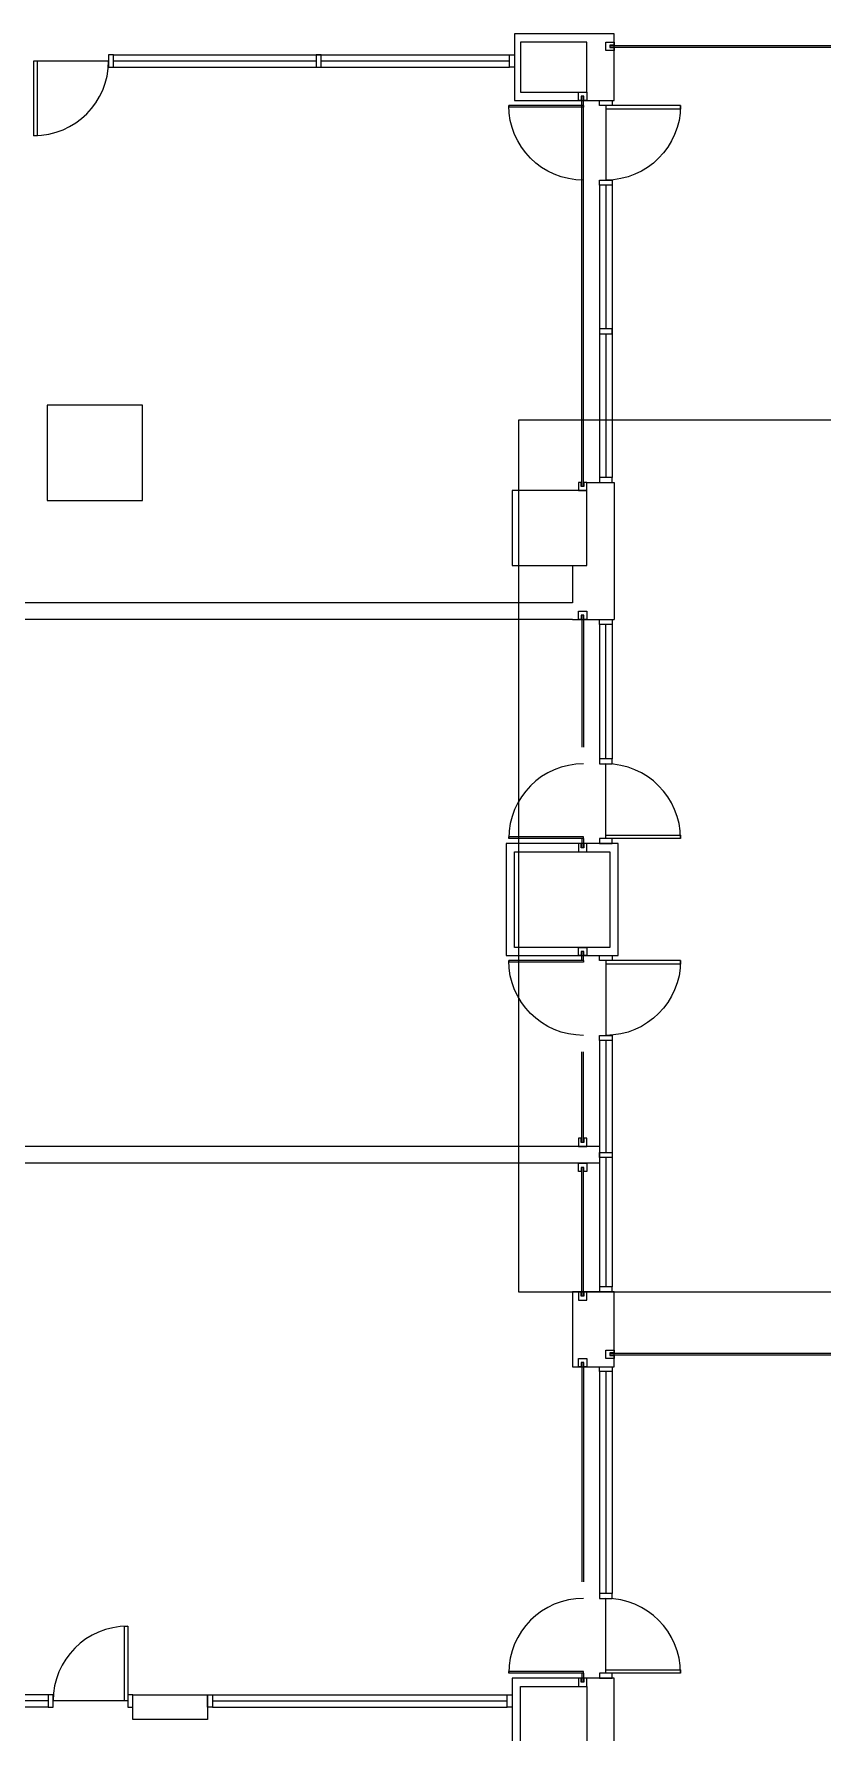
# Model space of a CAD drawing. Header units: millimetres. Extents: x -7448 to 427567, y 91657 to 341328.
# Drawn here: x 194532 to 204027, y 212992 to 233442 of the extents above; entities that cross this region are included whole.
import ezdxf

# ---------------------------------------------------------------- set-up
doc = ezdxf.new("R2010")
doc.units = ezdxf.units.MM
doc.header["$LTSCALE"] = 500
doc.header["$MEASUREMENT"] = 0
doc.layers.add('e-plan', color=9, linetype='CONTINUOUS')

# ---------------------------------------------------------------- blocks, each defined once
blk = doc.blocks.new('A$C7F1D75F0')
at = {"layer": 'e-plan'}
for p, q in [((0, 1150), (899, 1150)), ((0, 1150), (0, 1130)), ((0, 1130), (899, 1130)), ((899, 1150), (899, 1130))]:
    blk.add_line(p, q, dxfattribs=at)
blk.add_arc((0, 1150), 900, 270.0001, 0, dxfattribs=at)
blk = doc.blocks.new('2F 기둥 140514')
at = {"layer": 'e-plan', "ltscale": 0.5}
for points in [[(140473, 102700), (141273, 102700), (141273, 103300), (140473, 103300)], [(140373, 97000), (141273, 97000), (141273, 97900), (140373, 97900)], [(140473, 83500), (141273, 83500), (141273, 82800), (140473, 82800)]]:
    blk.add_lwpolyline(points, close=True, dxfattribs=at)
blk = doc.blocks.new('A$C66941DA5')
at = {"layer": 'e-plan'}
blk.add_line((-900, 0), (0, 0), dxfattribs=at)
blk.add_lwpolyline([(-900, 0), (-860, 0), (-860, -900), (-900, -900)], close=True, dxfattribs=at)
blk.add_arc((-900, 0), 900, 270, 360, dxfattribs=at)
blk = doc.blocks.new('1~2F TC-140305')
at = {"layer": 'e-plan', "ltscale": 0.5}
for points in [[(-220420, -30470), (-219270, -30470), (-219270, -29320), (-220420, -29320)], [(-214790, -34700), (-213640, -34700), (-213640, -35850), (-214790, -35850)]]:
    blk.add_lwpolyline(points, close=True, dxfattribs=at)

msp = doc.modelspace()

# ---------------------------------------------------------------- linework, layer by layer
at = {"layer": 'e-plan'}
for p, q in [((195492, 233192), (200262, 233192)), ((201472, 233302), (211802, 233302)), ((201472, 233282), (211802, 233282)), ((195492, 233117), (197932, 233117)), ((195492, 233042), (200262, 233042)), ((197992, 233117), (200262, 233117)), ((201132, 227992), (201132, 232692)), ((201152, 227992), (201152, 232692)), ((201497, 231622), (201347, 231622)), ((201347, 231622), (201347, 228102)), ((201422, 231622), (201422, 229892)), ((201497, 231622), (201497, 228102)), ((201497, 229892), (201347, 229892)), ((201422, 229832), (201422, 228102)), ((201497, 228102), (201347, 228102)), ((201022, 226592), (193832, 226592)), ((201022, 226392), (193832, 226392)), ((201132, 226442), (201132, 224852)), ((201152, 226442), (201152, 224852)), ((201497, 226332), (201347, 226332)), ((201347, 226332), (201347, 224712)), ((201422, 224712), (201422, 226332)), ((201497, 226332), (201497, 224712)), ((201497, 224712), (201347, 224712)), ((201132, 223752), (201132, 223642)), ((201152, 223752), (201152, 223642)), ((201132, 222282), (201132, 222392)), ((201152, 222282), (201152, 222392)), ((201497, 221322), (201347, 221322)), ((201347, 221322), (201347, 218352)), ((201422, 221322), (201422, 219972)), ((201497, 221322), (201497, 218352)), ((201132, 220092), (201132, 221182)), ((201152, 220092), (201152, 221182)), ((201347, 220042), (193612, 220042)), ((201347, 219842), (193612, 219842)), ((201347, 220042), (201347, 219842)), ((201422, 219912), (201422, 218352)), ((201132, 218242), (201132, 219792)), ((201132, 219682), (201132, 219792)), ((201152, 218242), (201152, 219792)), ((201152, 219682), (201152, 219792)), ((201497, 218352), (201347, 218352)), ((201132, 217442), (201132, 214802)), ((201152, 217442), (201152, 214802)), ((211802, 217552), (201472, 217552)), ((211802, 217532), (201472, 217532)), ((201497, 217332), (201347, 217332)), ((201347, 217332), (201347, 214662)), ((201422, 217332), (201422, 214662)), ((201497, 217332), (201497, 214662)), ((201497, 214662), (201347, 214662)), ((201132, 213702), (201132, 213592)), ((201152, 213702), (201152, 213592)), ((194702, 213442), (192832, 213442)), ((194702, 213367), (192832, 213367)), ((196682, 213442), (200232, 213442)), ((196682, 213367), (200232, 213367)), ((194702, 213292), (192832, 213292)), ((196682, 213292), (200232, 213292))]:
    msp.add_line(p, q, dxfattribs=at)
at = {"layer": 'e-plan', "ltscale": 0.5}
for p, q in [((201192, 228042), (201522, 228042)), ((201522, 228042), (201522, 226392)), ((201022, 227042), (201022, 226592)), ((201022, 226392), (201522, 226392))]:
    msp.add_line(p, q, dxfattribs=at)
for points in [[(200322, 232642), (201522, 232642), (201522, 233442), (200322, 233442)], [(201572, 223692), (200222, 223692), (200222, 222342), (201572, 222342)], [(201022, 217392), (201522, 217392), (201522, 218292), (201022, 218292)], [(200292, 212742), (201522, 212742), (201522, 213642), (200292, 213642)]]:
    msp.add_lwpolyline(points, close=True, dxfattribs=at)
at = {"layer": 'e-plan'}
for points in [[(201422, 233277), (201422, 233277), (201422, 233307), (201422, 233307), (201422, 233342), (201522, 233342), (201522, 233307), (201472, 233307), (201472, 233277), (201522, 233277), (201522, 233242), (201422, 233242)], [(195432, 233042), (195492, 233042), (195492, 233192), (195432, 233192)], [(197932, 233042), (197992, 233042), (197992, 233192), (197932, 233192)], [(200322, 233042), (200262, 233042), (200262, 233192), (200322, 233192)], [(201127, 232742), (201127, 232742), (201157, 232742), (201157, 232742), (201192, 232742), (201192, 232642), (201157, 232642), (201157, 232692), (201127, 232692), (201127, 232642), (201092, 232642), (201092, 232742)], [(201497, 232642), (201497, 232582), (201347, 232582), (201347, 232642)], [(201497, 231682), (201497, 231622), (201347, 231622), (201347, 231682)], [(201497, 229832), (201497, 229892), (201347, 229892), (201347, 229832)], [(231892, 228792), (200372, 228792), (200372, 218292), (231892, 218292)], [(201127, 227942), (201127, 227942), (201157, 227942), (201157, 227942), (201192, 227942), (201192, 228042), (201157, 228042), (201157, 227992), (201127, 227992), (201127, 228042), (201092, 228042), (201092, 227942)], [(201497, 228042), (201497, 228102), (201347, 228102), (201347, 228042)], [(201127, 226492), (201127, 226492), (201157, 226492), (201157, 226492), (201192, 226492), (201192, 226392), (201157, 226392), (201157, 226442), (201127, 226442), (201127, 226392), (201092, 226392), (201092, 226492)], [(201497, 226392), (201497, 226332), (201347, 226332), (201347, 226392)], [(201497, 224652), (201497, 224712), (201347, 224712), (201347, 224652)], [(201497, 223692), (201497, 223752), (201347, 223752), (201347, 223692)], [(201127, 223592), (201127, 223592), (201157, 223592), (201157, 223592), (201192, 223592), (201192, 223692), (201157, 223692), (201157, 223642), (201127, 223642), (201127, 223692), (201092, 223692), (201092, 223592)], [(201127, 222442), (201127, 222442), (201157, 222442), (201157, 222442), (201192, 222442), (201192, 222342), (201157, 222342), (201157, 222392), (201127, 222392), (201127, 222342), (201092, 222342), (201092, 222442)], [(201497, 222342), (201497, 222282), (201347, 222282), (201347, 222342)], [(201497, 221382), (201497, 221322), (201347, 221322), (201347, 221382)], [(201127, 220042), (201127, 220042), (201157, 220042), (201157, 220042), (201192, 220042), (201192, 220142), (201157, 220142), (201157, 220092), (201127, 220092), (201127, 220142), (201092, 220142), (201092, 220042)], [(201127, 219842), (201127, 219842), (201157, 219842), (201157, 219842), (201192, 219842), (201192, 219742), (201157, 219742), (201157, 219792), (201127, 219792), (201127, 219742), (201092, 219742), (201092, 219842)], [(201497, 219972), (201497, 219912), (201347, 219912), (201347, 219972)], [(201127, 218192), (201127, 218192), (201157, 218192), (201157, 218192), (201192, 218192), (201192, 218292), (201157, 218292), (201157, 218242), (201127, 218242), (201127, 218292), (201092, 218292), (201092, 218192)], [(201497, 218292), (201497, 218352), (201347, 218352), (201347, 218292)], [(201422, 217527), (201422, 217527), (201422, 217557), (201422, 217557), (201422, 217592), (201522, 217592), (201522, 217557), (201472, 217557), (201472, 217527), (201522, 217527), (201522, 217492), (201422, 217492)], [(201127, 217492), (201127, 217492), (201157, 217492), (201157, 217492), (201192, 217492), (201192, 217392), (201157, 217392), (201157, 217442), (201127, 217442), (201127, 217392), (201092, 217392), (201092, 217492)], [(201497, 217392), (201497, 217332), (201347, 217332), (201347, 217392)], [(201497, 214602), (201497, 214662), (201347, 214662), (201347, 214602)], [(201127, 213542), (201127, 213542), (201157, 213542), (201157, 213542), (201192, 213542), (201192, 213642), (201157, 213642), (201157, 213592), (201127, 213592), (201127, 213642), (201092, 213642), (201092, 213542)], [(201497, 213642), (201497, 213702), (201347, 213702), (201347, 213642)], [(194762, 213442), (194702, 213442), (194702, 213292), (194762, 213292)], [(195722, 213442), (195662, 213442), (195662, 213292), (195722, 213292)], [(196622, 213442), (196682, 213442), (196682, 213292), (196622, 213292)], [(200232, 213442), (200292, 213442), (200292, 213292), (200232, 213292)]]:
    msp.add_lwpolyline(points, close=True, dxfattribs=at)
at = {"layer": 'e-plan', "ltscale": 0.5}
msp.add_lwpolyline([(196622, 213142), (195722, 213142), (195722, 213442), (196622, 213442), (196622, 213142)], dxfattribs=at)

# ---------------------------------------------------------------- block references
at = {"layer": 'e-plan'}
for name, p in [('1~2F TC-140305', (415112, 258292)), ('2F 기둥 140514', (59920, 130042)), ('A$C66941DA5', (195432, 233117))]:
    msp.add_blockref(name, p, dxfattribs=at)
at = {"layer": 'e-plan', "xscale": -1}
for name, p, rotation in [('A$C7F1D75F0', (201152, 231432), 0.0003363868166417205), ('A$C66941DA5', (201422, 231682), 90), ('A$C7F1D75F0', (201152, 221132), 0.0003363868166417205), ('A$C66941DA5', (201422, 221382), 90)]:
    msp.add_blockref(name, p, dxfattribs=dict(at, rotation=rotation))
at = {"layer": 'e-plan'}
for name, p, rotation in [('A$C7F1D75F0', (201152, 224902), 179.9996636131833), ('A$C66941DA5', (201422, 224652), 90), ('A$C7F1D75F0', (201152, 214852), 179.9996636131833), ('A$C66941DA5', (201422, 214602), 90), ('A$C66941DA5', (194762, 213367), 180)]:
    msp.add_blockref(name, p, dxfattribs=dict(at, rotation=rotation))

doc.saveas('drawing.dxf')
